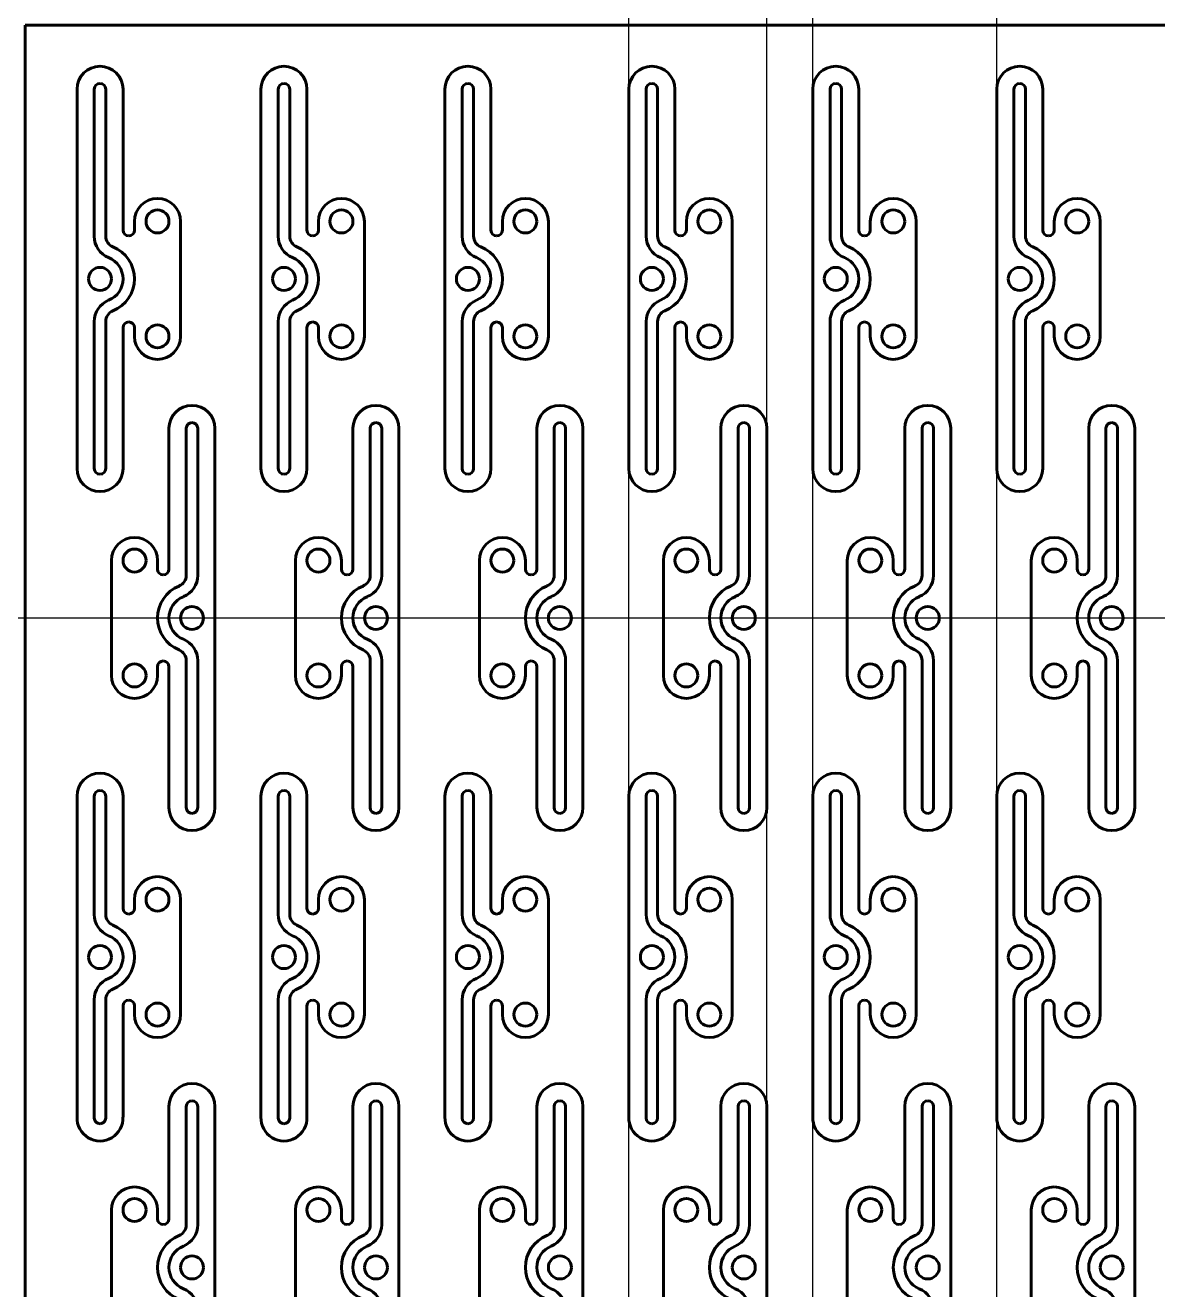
# Model space of a CAD drawing. Header units: millimetres. Extents: x -6 to 194, y -198 to 22.
# Drawn here: x -6.5 to 92, y -87.9 to 22.1 of the extents above; entities that cross this region are included whole.
import ezdxf

# ---------------------------------------------------------------- set-up
doc = ezdxf.new("R2010")
doc.units = ezdxf.units.MM
doc.linetypes.add('K5LT_BASIC', pattern=[0])

# ---------------------------------------------------------------- blocks, each defined once
blk = doc.blocks.new('U0')
at = {"color": 150, "linetype": 'K5LT_BASIC', "lineweight": 60, "true_color": 0x0080ff}
for p, q in [((193.5, 22.06), (-6.5, 22.06)), ((-6.5, 22.06), (-6.5, -197.94))]:
    blk.add_line(p, q, dxfattribs=at)
blk = doc.blocks.new('U2')
at = {"color": 150, "linetype": 'K5LT_BASIC', "lineweight": 60, "true_color": 0x0080ff}
for p, q in [((-2, 0), (-2, 16.5)), ((-0.5, 3.71), (-0.5, 16.5)), ((0.5, 16.5), (0.5, 3.71)), ((2, 16.5), (2, 4.24)), ((3, 4.24), (3, 5)), ((7, 5), (7, -5)), ((-2, 0), (-2, -16.5)), ((-0.5, -3.71), (-0.5, -16.5)), ((0.5, -16.5), (0.5, -3.71)), ((2, -16.5), (2, -4.24)), ((3, -5), (3, -4.24))]:
    blk.add_line(p, q, dxfattribs=at)
for centre in [(5, 5), (5, -5)]:
    blk.add_circle(centre, 1, dxfattribs=at)
for centre, radius, start, end in [((0, 16.5), 2, 0, 180), ((0, 16.5), 0.5, 90, 180), ((0, 16.5), 0.5, 0, 90), ((5, 5), 2, 0, 180), ((1.5, 3.71), 2, 180, 247.9757), ((1.5, 3.71), 1, 180, 247.9757), ((2.5, 4.24), 0.5, 180, 270), ((2.5, 4.24), 0.5, 270, 0), ((0, 0), 3, 292.0243, 67.9757), ((0, 0), 2, 0, 67.9757), ((0, 0), 1, 0, 180), ((0, 0), 1, 180, 0), ((0, 0), 2, 292.0243, 0), ((1.5, -3.71), 2, 112.0243, 180), ((1.5, -3.71), 1, 112.0243, 180), ((2.5, -4.24), 0.5, 90, 180), ((2.5, -4.24), 0.5, 0, 90), ((5, -5), 2, 180, 0), ((0, -16.5), 2, 180, 0), ((0, -16.5), 0.5, 180, 270), ((0, -16.5), 0.5, 270, 0)]:
    blk.add_arc(centre, radius, start, end, dxfattribs=at)
blk = doc.blocks.new('U3')
at = {"color": 150, "linetype": 'K5LT_BASIC', "lineweight": 60, "true_color": 0x0080ff}
for p, q in [((6, -13), (6, -25.26)), ((7.5, -13), (7.5, -25.79)), ((8.5, -25.79), (8.5, -13)), ((10, -29.5), (10, -13)), ((1, -24.5), (1, -34.5)), ((5, -25.26), (5, -24.5)), ((10, -29.5), (10, -46)), ((5, -34.5), (5, -33.74)), ((6, -46), (6, -33.74)), ((7.5, -46), (7.5, -33.21)), ((8.5, -33.21), (8.5, -46))]:
    blk.add_line(p, q, dxfattribs=at)
for centre in [(3, -24.5), (3, -34.5)]:
    blk.add_circle(centre, 1, dxfattribs=at)
for centre, radius, start, end in [((8, -13), 2, 0, 180), ((8, -13), 0.5, 90, 180), ((8, -13), 0.5, 0, 90), ((3, -24.5), 2, 0, 180), ((5.5, -25.26), 0.5, 180, 270), ((5.5, -25.26), 0.5, 270, 0), ((6.5, -25.79), 1, 292.0243, 0), ((6.5, -25.79), 2, 292.0243, 0), ((8, -29.5), 3, 112.0243, 247.9757), ((8, -29.5), 2, 112.0243, 180), ((8, -29.5), 1, 360, 180), ((8, -29.5), 2, 180, 247.9757), ((8, -29.5), 1, 180, 360), ((6.5, -33.21), 2, 0, 67.9757), ((6.5, -33.21), 1, 0, 67.9757), ((5.5, -33.74), 0.5, 90, 180), ((5.5, -33.74), 0.5, 0, 90), ((3, -34.5), 2, 180, 0), ((8, -46), 2, 180, 0), ((8, -46), 0.5, 180, 270), ((8, -46), 0.5, 270, 0)]:
    blk.add_arc(centre, radius, start, end, dxfattribs=at)
blk = doc.blocks.new('U4')
at = {"color": 150, "linetype": 'K5LT_BASIC', "lineweight": 60, "true_color": 0x0080ff}
for p, q in [((-2, -59), (-2, -45)), ((-0.5, -55.29), (-0.5, -45)), ((0.5, -45), (0.5, -55.29)), ((2, -45), (2, -54.76)), ((3, -54.76), (3, -54)), ((7, -54), (7, -64)), ((-2, -59), (-2, -72.92)), ((-0.5, -62.71), (-0.5, -73)), ((0.5, -73), (0.5, -62.71)), ((2, -72.92), (2, -63.24)), ((3, -64), (3, -63.24))]:
    blk.add_line(p, q, dxfattribs=at)
for centre in [(5, -54), (5, -64)]:
    blk.add_circle(centre, 1, dxfattribs=at)
for centre, radius, start, end in [((0, -45), 2, 0, 180), ((0, -45), 0.5, 90, 180), ((0, -45), 0.5, 0, 90), ((5, -54), 2, 90, 180), ((5, -54), 2, 0, 90), ((2.5, -54.76), 0.5, 180, 270), ((2.5, -54.76), 0.5, 270, 0), ((1.5, -55.29), 2, 180, 247.9757), ((1.5, -55.29), 1, 180, 247.9757), ((0, -59), 2, 0, 67.9757), ((0, -59), 3, 292.0243, 67.9757), ((0, -59), 1, 0, 180), ((0, -59), 1, 180, 0), ((0, -59), 2, 292.0243, 0), ((1.5, -62.71), 2, 112.0243, 180), ((1.5, -62.71), 1, 112.0243, 180), ((2.5, -63.24), 0.5, 90, 180), ((2.5, -63.24), 0.5, 0, 90), ((5, -64), 2, 180, 270), ((5, -64), 2, 270, 0), ((0, -73), 2, 177.6087, 2.3913), ((0, -73), 0.5, 180, 270), ((0, -73), 0.5, 270, 0)]:
    blk.add_arc(centre, radius, start, end, dxfattribs=at)
blk = doc.blocks.new('U5')
at = {"color": 150, "linetype": 'K5LT_BASIC', "lineweight": 60, "true_color": 0x0080ff}
for p, q in [((6, -72), (6, -81.77)), ((7.5, -72), (7.5, -82.29)), ((8.5, -82.29), (8.5, -72)), ((10, -86), (10, -72)), ((1, -81), (1, -91)), ((5, -81.77), (5, -81)), ((10, -86), (10, -99.92)), ((7.5, -100), (7.5, -89.71)), ((8.5, -89.71), (8.5, -100)), ((5, -91), (5, -90.24)), ((6, -99.92), (6, -90.24))]:
    blk.add_line(p, q, dxfattribs=at)
for centre in [(3, -81), (3, -91)]:
    blk.add_circle(centre, 1, dxfattribs=at)
for centre, radius, start, end in [((8, -72), 2, 0, 180), ((8, -72), 0.5, 90, 180), ((8, -72), 0.5, 0, 90), ((3, -81), 2, 90, 180), ((3, -81), 2, 0, 90), ((5.5, -81.77), 0.5, 180, 270), ((5.5, -81.77), 0.5, 270, 0), ((6.5, -82.29), 1, 292.0243, 0), ((6.5, -82.29), 2, 292.0243, 0), ((8, -86), 3, 112.0243, 247.9757), ((8, -86), 2, 112.0243, 180), ((8, -86), 1, 360, 180), ((8, -86), 2, 180, 247.9757), ((8, -86), 1, 180, 360), ((6.5, -89.71), 2, 0, 67.9757), ((6.5, -89.71), 1, 0, 67.9757), ((5.5, -90.24), 0.5, 90, 180), ((5.5, -90.24), 0.5, 0, 90), ((3, -91), 2, 180, 270), ((3, -91), 2, 270, 0), ((8, -100), 2, 177.6087, 2.3913), ((8, -100), 0.5, 180, 270), ((8, -100), 0.5, 270, 0)]:
    blk.add_arc(centre, radius, start, end, dxfattribs=at)
blk = doc.blocks.new('U1')
for name in ['U2', 'U3', 'U4', 'U5']:
    blk.add_blockref(name, (0, 0))
blk = doc.blocks.new('U11')
at = {"color": 150, "linetype": 'K5LT_BASIC', "lineweight": 60, "true_color": 0x0080ff}
for p, q in [((14, 0), (14, 16.5)), ((15.5, 3.71), (15.5, 16.5)), ((16.5, 16.5), (16.5, 3.71)), ((18, 16.5), (18, 4.24)), ((19, 4.24), (19, 5)), ((23, 5), (23, -5)), ((14, 0), (14, -16.5)), ((15.5, -3.71), (15.5, -16.5)), ((16.5, -16.5), (16.5, -3.71)), ((18, -16.5), (18, -4.24)), ((19, -5), (19, -4.24))]:
    blk.add_line(p, q, dxfattribs=at)
for centre in [(21, 5), (21, -5)]:
    blk.add_circle(centre, 1, dxfattribs=at)
for centre, radius, start, end in [((16, 16.5), 2, 0, 180), ((16, 16.5), 0.5, 90, 180), ((16, 16.5), 0.5, 0, 90), ((21, 5), 2, 0, 180), ((17.5, 3.71), 2, 180, 247.9757), ((17.5, 3.71), 1, 180, 247.9757), ((18.5, 4.24), 0.5, 180, 270), ((18.5, 4.24), 0.5, 270, 0), ((16, 0), 3, 292.0243, 67.9757), ((16, 0), 2, 0, 67.9757), ((16, 0), 1, 0, 180), ((16, 0), 1, 180, 0), ((16, 0), 2, 292.0243, 0), ((17.5, -3.71), 2, 112.0243, 180), ((17.5, -3.71), 1, 112.0243, 180), ((18.5, -4.24), 0.5, 90, 180), ((18.5, -4.24), 0.5, 0, 90), ((21, -5), 2, 180, 0), ((16, -16.5), 2, 180, 0), ((16, -16.5), 0.5, 180, 270), ((16, -16.5), 0.5, 270, 0)]:
    blk.add_arc(centre, radius, start, end, dxfattribs=at)
blk = doc.blocks.new('U12')
at = {"color": 150, "linetype": 'K5LT_BASIC', "lineweight": 60, "true_color": 0x0080ff}
for p, q in [((22, -13), (22, -25.26)), ((23.5, -13), (23.5, -25.79)), ((24.5, -25.79), (24.5, -13)), ((26, -29.5), (26, -13)), ((17, -24.5), (17, -34.5)), ((21, -25.26), (21, -24.5)), ((26, -29.5), (26, -46)), ((21, -34.5), (21, -33.74)), ((22, -46), (22, -33.74)), ((23.5, -46), (23.5, -33.21)), ((24.5, -33.21), (24.5, -46))]:
    blk.add_line(p, q, dxfattribs=at)
for centre in [(19, -24.5), (19, -34.5)]:
    blk.add_circle(centre, 1, dxfattribs=at)
for centre, radius, start, end in [((24, -13), 2, 0, 180), ((24, -13), 0.5, 90, 180), ((24, -13), 0.5, 0, 90), ((19, -24.5), 2, 0, 180), ((21.5, -25.26), 0.5, 180, 270), ((21.5, -25.26), 0.5, 270, 0), ((22.5, -25.79), 1, 292.0243, 0), ((22.5, -25.79), 2, 292.0243, 0), ((24, -29.5), 3, 112.0243, 247.9757), ((24, -29.5), 2, 112.0243, 180), ((24, -29.5), 1, 360, 180), ((24, -29.5), 2, 180, 247.9757), ((24, -29.5), 1, 180, 360), ((22.5, -33.21), 2, 0, 67.9757), ((22.5, -33.21), 1, 0, 67.9757), ((21.5, -33.74), 0.5, 90, 180), ((21.5, -33.74), 0.5, 0, 90), ((19, -34.5), 2, 180, 0), ((24, -46), 2, 180, 0), ((24, -46), 0.5, 180, 270), ((24, -46), 0.5, 270, 0)]:
    blk.add_arc(centre, radius, start, end, dxfattribs=at)
blk = doc.blocks.new('U13')
at = {"color": 150, "linetype": 'K5LT_BASIC', "lineweight": 60, "true_color": 0x0080ff}
for p, q in [((14, -59), (14, -45)), ((15.5, -55.29), (15.5, -45)), ((16.5, -45), (16.5, -55.29)), ((18, -45), (18, -54.76)), ((19, -54.76), (19, -54)), ((23, -54), (23, -64)), ((14, -59), (14, -72.92)), ((15.5, -62.71), (15.5, -73)), ((16.5, -73), (16.5, -62.71)), ((18, -72.92), (18, -63.24)), ((19, -64), (19, -63.24))]:
    blk.add_line(p, q, dxfattribs=at)
for centre in [(21, -54), (21, -64)]:
    blk.add_circle(centre, 1, dxfattribs=at)
for centre, radius, start, end in [((16, -45), 2, 0, 180), ((16, -45), 0.5, 90, 180), ((16, -45), 0.5, 0, 90), ((21, -54), 2, 90, 180), ((21, -54), 2, 0, 90), ((18.5, -54.76), 0.5, 180, 270), ((18.5, -54.76), 0.5, 270, 0), ((17.5, -55.29), 2, 180, 247.9757), ((17.5, -55.29), 1, 180, 247.9757), ((16, -59), 2, 0, 67.9757), ((16, -59), 3, 292.0243, 67.9757), ((16, -59), 1, 0, 180), ((16, -59), 1, 180, 0), ((16, -59), 2, 292.0243, 0), ((17.5, -62.71), 2, 112.0243, 180), ((17.5, -62.71), 1, 112.0243, 180), ((18.5, -63.24), 0.5, 90, 180), ((18.5, -63.24), 0.5, 0, 90), ((21, -64), 2, 180, 270), ((21, -64), 2, 270, 0), ((16, -73), 2, 177.6087, 2.3913), ((16, -73), 0.5, 180, 270), ((16, -73), 0.5, 270, 0)]:
    blk.add_arc(centre, radius, start, end, dxfattribs=at)
blk = doc.blocks.new('U14')
at = {"color": 150, "linetype": 'K5LT_BASIC', "lineweight": 60, "true_color": 0x0080ff}
for p, q in [((22, -72), (22, -81.77)), ((23.5, -72), (23.5, -82.29)), ((24.5, -82.29), (24.5, -72)), ((26, -86), (26, -72)), ((17, -81), (17, -91)), ((21, -81.77), (21, -81)), ((26, -86), (26, -99.92)), ((23.5, -100), (23.5, -89.71)), ((24.5, -89.71), (24.5, -100)), ((21, -91), (21, -90.24)), ((22, -99.92), (22, -90.24))]:
    blk.add_line(p, q, dxfattribs=at)
for centre in [(19, -81), (19, -91)]:
    blk.add_circle(centre, 1, dxfattribs=at)
for centre, radius, start, end in [((24, -72), 2, 0, 180), ((24, -72), 0.5, 90, 180), ((24, -72), 0.5, 0, 90), ((19, -81), 2, 90, 180), ((19, -81), 2, 0, 90), ((21.5, -81.77), 0.5, 180, 270), ((21.5, -81.77), 0.5, 270, 0), ((22.5, -82.29), 1, 292.0243, 0), ((22.5, -82.29), 2, 292.0243, 0), ((24, -86), 3, 112.0243, 247.9757), ((24, -86), 2, 112.0243, 180), ((24, -86), 1, 360, 180), ((24, -86), 2, 180, 247.9757), ((24, -86), 1, 180, 360), ((22.5, -89.71), 2, 0, 67.9757), ((22.5, -89.71), 1, 0, 67.9757), ((21.5, -90.24), 0.5, 90, 180), ((21.5, -90.24), 0.5, 0, 90), ((19, -91), 2, 180, 270), ((19, -91), 2, 270, 0), ((24, -100), 2, 177.6087, 2.3913), ((24, -100), 0.5, 180, 270), ((24, -100), 0.5, 270, 0)]:
    blk.add_arc(centre, radius, start, end, dxfattribs=at)
blk = doc.blocks.new('U10')
for name in ['U11', 'U12', 'U13', 'U14']:
    blk.add_blockref(name, (0, 0))
blk = doc.blocks.new('U20')
at = {"color": 150, "linetype": 'K5LT_BASIC', "lineweight": 60, "true_color": 0x0080ff}
for p, q in [((30, 0), (30, 16.5)), ((31.5, 3.71), (31.5, 16.5)), ((32.5, 16.5), (32.5, 3.71)), ((34, 16.5), (34, 4.24)), ((35, 4.24), (35, 5)), ((39, 5), (39, -5)), ((30, 0), (30, -16.5)), ((31.5, -3.71), (31.5, -16.5)), ((32.5, -16.5), (32.5, -3.71)), ((34, -16.5), (34, -4.24)), ((35, -5), (35, -4.24))]:
    blk.add_line(p, q, dxfattribs=at)
for centre in [(37, 5), (37, -5)]:
    blk.add_circle(centre, 1, dxfattribs=at)
for centre, radius, start, end in [((32, 16.5), 2, 0, 180), ((32, 16.5), 0.5, 90, 180), ((32, 16.5), 0.5, 0, 90), ((37, 5), 2, 0, 180), ((33.5, 3.71), 2, 180, 247.9757), ((33.5, 3.71), 1, 180, 247.9757), ((34.5, 4.24), 0.5, 180, 270), ((34.5, 4.24), 0.5, 270, 0), ((32, 0), 3, 292.0243, 67.9757), ((32, 0), 2, 0, 67.9757), ((32, 0), 1, 0, 180), ((32, 0), 1, 180, 0), ((32, 0), 2, 292.0243, 0), ((33.5, -3.71), 2, 112.0243, 180), ((33.5, -3.71), 1, 112.0243, 180), ((34.5, -4.24), 0.5, 90, 180), ((34.5, -4.24), 0.5, 0, 90), ((37, -5), 2, 180, 0), ((32, -16.5), 2, 180, 0), ((32, -16.5), 0.5, 180, 270), ((32, -16.5), 0.5, 270, 0)]:
    blk.add_arc(centre, radius, start, end, dxfattribs=at)
blk = doc.blocks.new('U21')
at = {"color": 150, "linetype": 'K5LT_BASIC', "lineweight": 60, "true_color": 0x0080ff}
for p, q in [((38, -13), (38, -25.26)), ((39.5, -13), (39.5, -25.79)), ((40.5, -25.79), (40.5, -13)), ((42, -29.5), (42, -13)), ((33, -24.5), (33, -34.5)), ((37, -25.26), (37, -24.5)), ((42, -29.5), (42, -46)), ((37, -34.5), (37, -33.74)), ((38, -46), (38, -33.74)), ((39.5, -46), (39.5, -33.21)), ((40.5, -33.21), (40.5, -46))]:
    blk.add_line(p, q, dxfattribs=at)
for centre in [(35, -24.5), (35, -34.5)]:
    blk.add_circle(centre, 1, dxfattribs=at)
for centre, radius, start, end in [((40, -13), 2, 0, 180), ((40, -13), 0.5, 90, 180), ((40, -13), 0.5, 0, 90), ((35, -24.5), 2, 0, 180), ((37.5, -25.26), 0.5, 180, 270), ((37.5, -25.26), 0.5, 270, 0), ((38.5, -25.79), 1, 292.0243, 0), ((38.5, -25.79), 2, 292.0243, 0), ((40, -29.5), 3, 112.0243, 247.9757), ((40, -29.5), 2, 112.0243, 180), ((40, -29.5), 1, 360, 180), ((40, -29.5), 2, 180, 247.9757), ((40, -29.5), 1, 180, 360), ((38.5, -33.21), 2, 0, 67.9757), ((38.5, -33.21), 1, 0, 67.9757), ((37.5, -33.74), 0.5, 90, 180), ((37.5, -33.74), 0.5, 0, 90), ((35, -34.5), 2, 180, 0), ((40, -46), 2, 180, 0), ((40, -46), 0.5, 180, 270), ((40, -46), 0.5, 270, 0)]:
    blk.add_arc(centre, radius, start, end, dxfattribs=at)
blk = doc.blocks.new('U22')
at = {"color": 150, "linetype": 'K5LT_BASIC', "lineweight": 60, "true_color": 0x0080ff}
for p, q in [((30, -59), (30, -45)), ((31.5, -55.29), (31.5, -45)), ((32.5, -45), (32.5, -55.29)), ((34, -45), (34, -54.76)), ((35, -54.76), (35, -54)), ((39, -54), (39, -64)), ((30, -59), (30, -72.92)), ((31.5, -62.71), (31.5, -73)), ((32.5, -73), (32.5, -62.71)), ((34, -72.92), (34, -63.24)), ((35, -64), (35, -63.24))]:
    blk.add_line(p, q, dxfattribs=at)
for centre in [(37, -54), (37, -64)]:
    blk.add_circle(centre, 1, dxfattribs=at)
for centre, radius, start, end in [((32, -45), 2, 0, 180), ((32, -45), 0.5, 90, 180), ((32, -45), 0.5, 0, 90), ((37, -54), 2, 90, 180), ((37, -54), 2, 0, 90), ((34.5, -54.76), 0.5, 180, 270), ((34.5, -54.76), 0.5, 270, 0), ((33.5, -55.29), 2, 180, 247.9757), ((33.5, -55.29), 1, 180, 247.9757), ((32, -59), 2, 0, 67.9757), ((32, -59), 3, 292.0243, 67.9757), ((32, -59), 1, 0, 180), ((32, -59), 1, 180, 0), ((32, -59), 2, 292.0243, 0), ((33.5, -62.71), 2, 112.0243, 180), ((33.5, -62.71), 1, 112.0243, 180), ((34.5, -63.24), 0.5, 90, 180), ((34.5, -63.24), 0.5, 0, 90), ((37, -64), 2, 180, 270), ((37, -64), 2, 270, 0), ((32, -73), 2, 177.6087, 2.3913), ((32, -73), 0.5, 180, 270), ((32, -73), 0.5, 270, 0)]:
    blk.add_arc(centre, radius, start, end, dxfattribs=at)
blk = doc.blocks.new('U23')
at = {"color": 150, "linetype": 'K5LT_BASIC', "lineweight": 60, "true_color": 0x0080ff}
for p, q in [((38, -72), (38, -81.77)), ((39.5, -72), (39.5, -82.29)), ((40.5, -82.29), (40.5, -72)), ((42, -86), (42, -72)), ((33, -81), (33, -91)), ((37, -81.77), (37, -81)), ((42, -86), (42, -99.92)), ((39.5, -100), (39.5, -89.71)), ((40.5, -89.71), (40.5, -100)), ((37, -91), (37, -90.24)), ((38, -99.92), (38, -90.24))]:
    blk.add_line(p, q, dxfattribs=at)
for centre in [(35, -81), (35, -91)]:
    blk.add_circle(centre, 1, dxfattribs=at)
for centre, radius, start, end in [((40, -72), 2, 0, 180), ((40, -72), 0.5, 90, 180), ((40, -72), 0.5, 0, 90), ((35, -81), 2, 90, 180), ((35, -81), 2, 0, 90), ((37.5, -81.77), 0.5, 180, 270), ((37.5, -81.77), 0.5, 270, 0), ((38.5, -82.29), 1, 292.0243, 0), ((38.5, -82.29), 2, 292.0243, 0), ((40, -86), 3, 112.0243, 247.9757), ((40, -86), 2, 112.0243, 180), ((40, -86), 1, 360, 180), ((40, -86), 2, 180, 247.9757), ((40, -86), 1, 180, 360), ((38.5, -89.71), 2, 0, 67.9757), ((38.5, -89.71), 1, 0, 67.9757), ((37.5, -90.24), 0.5, 90, 180), ((37.5, -90.24), 0.5, 0, 90), ((35, -91), 2, 180, 270), ((35, -91), 2, 270, 0), ((40, -100), 2, 177.6087, 2.3913), ((40, -100), 0.5, 180, 270), ((40, -100), 0.5, 270, 0)]:
    blk.add_arc(centre, radius, start, end, dxfattribs=at)
blk = doc.blocks.new('U19')
for name in ['U20', 'U21', 'U22', 'U23']:
    blk.add_blockref(name, (0, 0))
blk = doc.blocks.new('U29')
at = {"color": 150, "linetype": 'K5LT_BASIC', "lineweight": 60, "true_color": 0x0080ff}
for p, q in [((46, 0), (46, 16.5)), ((47.5, 3.71), (47.5, 16.5)), ((48.5, 16.5), (48.5, 3.71)), ((50, 16.5), (50, 4.24)), ((51, 4.24), (51, 5)), ((55, 5), (55, -5)), ((46, 0), (46, -16.5)), ((47.5, -3.71), (47.5, -16.5)), ((48.5, -16.5), (48.5, -3.71)), ((50, -16.5), (50, -4.24)), ((51, -5), (51, -4.24))]:
    blk.add_line(p, q, dxfattribs=at)
for centre in [(53, 5), (53, -5)]:
    blk.add_circle(centre, 1, dxfattribs=at)
for centre, radius, start, end in [((48, 16.5), 2, 0, 180), ((48, 16.5), 0.5, 90, 180), ((48, 16.5), 0.5, 0, 90), ((53, 5), 2, 0, 180), ((49.5, 3.71), 2, 180, 247.9757), ((49.5, 3.71), 1, 180, 247.9757), ((50.5, 4.24), 0.5, 180, 270), ((50.5, 4.24), 0.5, 270, 0), ((48, 0), 3, 292.0243, 67.9757), ((48, 0), 2, 0, 67.9757), ((48, 0), 1, 0, 180), ((48, 0), 1, 180, 0), ((48, 0), 2, 292.0243, 0), ((49.5, -3.71), 2, 112.0243, 180), ((49.5, -3.71), 1, 112.0243, 180), ((50.5, -4.24), 0.5, 90, 180), ((50.5, -4.24), 0.5, 0, 90), ((53, -5), 2, 180, 0), ((48, -16.5), 2, 180, 0), ((48, -16.5), 0.5, 180, 270), ((48, -16.5), 0.5, 270, 0)]:
    blk.add_arc(centre, radius, start, end, dxfattribs=at)
blk = doc.blocks.new('U30')
at = {"color": 150, "linetype": 'K5LT_BASIC', "lineweight": 60, "true_color": 0x0080ff}
for p, q in [((54, -13), (54, -25.26)), ((55.5, -13), (55.5, -25.79)), ((56.5, -25.79), (56.5, -13)), ((58, -29.5), (58, -13)), ((49, -24.5), (49, -34.5)), ((53, -25.26), (53, -24.5)), ((58, -29.5), (58, -46)), ((53, -34.5), (53, -33.74)), ((54, -46), (54, -33.74)), ((55.5, -46), (55.5, -33.21)), ((56.5, -33.21), (56.5, -46))]:
    blk.add_line(p, q, dxfattribs=at)
for centre in [(51, -24.5), (51, -34.5)]:
    blk.add_circle(centre, 1, dxfattribs=at)
for centre, radius, start, end in [((56, -13), 2, 0, 180), ((56, -13), 0.5, 90, 180), ((56, -13), 0.5, 0, 90), ((51, -24.5), 2, 0, 180), ((53.5, -25.26), 0.5, 180, 270), ((53.5, -25.26), 0.5, 270, 0), ((54.5, -25.79), 1, 292.0243, 0), ((54.5, -25.79), 2, 292.0243, 0), ((56, -29.5), 3, 112.0243, 247.9757), ((56, -29.5), 2, 112.0243, 180), ((56, -29.5), 1, 360, 180), ((56, -29.5), 2, 180, 247.9757), ((56, -29.5), 1, 180, 360), ((54.5, -33.21), 2, 0, 67.9757), ((54.5, -33.21), 1, 0, 67.9757), ((53.5, -33.74), 0.5, 90, 180), ((53.5, -33.74), 0.5, 0, 90), ((51, -34.5), 2, 180, 0), ((56, -46), 2, 180, 0), ((56, -46), 0.5, 180, 270), ((56, -46), 0.5, 270, 0)]:
    blk.add_arc(centre, radius, start, end, dxfattribs=at)
blk = doc.blocks.new('U31')
at = {"color": 150, "linetype": 'K5LT_BASIC', "lineweight": 60, "true_color": 0x0080ff}
for p, q in [((46, -59), (46, -45)), ((47.5, -55.29), (47.5, -45)), ((48.5, -45), (48.5, -55.29)), ((50, -45), (50, -54.76)), ((51, -54.76), (51, -54)), ((55, -54), (55, -64)), ((46, -59), (46, -72.92)), ((47.5, -62.71), (47.5, -73)), ((48.5, -73), (48.5, -62.71)), ((50, -72.92), (50, -63.24)), ((51, -64), (51, -63.24))]:
    blk.add_line(p, q, dxfattribs=at)
for centre in [(53, -54), (53, -64)]:
    blk.add_circle(centre, 1, dxfattribs=at)
for centre, radius, start, end in [((48, -45), 2, 0, 180), ((48, -45), 0.5, 90, 180), ((48, -45), 0.5, 0, 90), ((53, -54), 2, 90, 180), ((53, -54), 2, 0, 90), ((50.5, -54.76), 0.5, 180, 270), ((50.5, -54.76), 0.5, 270, 0), ((49.5, -55.29), 2, 180, 247.9757), ((49.5, -55.29), 1, 180, 247.9757), ((48, -59), 2, 0, 67.9757), ((48, -59), 3, 292.0243, 67.9757), ((48, -59), 1, 0, 180), ((48, -59), 1, 180, 0), ((48, -59), 2, 292.0243, 0), ((49.5, -62.71), 2, 112.0243, 180), ((49.5, -62.71), 1, 112.0243, 180), ((50.5, -63.24), 0.5, 90, 180), ((50.5, -63.24), 0.5, 0, 90), ((53, -64), 2, 180, 270), ((53, -64), 2, 270, 0), ((48, -73), 2, 177.6087, 2.3913), ((48, -73), 0.5, 180, 270), ((48, -73), 0.5, 270, 0)]:
    blk.add_arc(centre, radius, start, end, dxfattribs=at)
blk = doc.blocks.new('U32')
at = {"color": 150, "linetype": 'K5LT_BASIC', "lineweight": 60, "true_color": 0x0080ff}
for p, q in [((54, -72), (54, -81.77)), ((55.5, -72), (55.5, -82.29)), ((56.5, -82.29), (56.5, -72)), ((58, -86), (58, -72)), ((49, -81), (49, -91)), ((53, -81.77), (53, -81)), ((58, -86), (58, -99.92)), ((55.5, -100), (55.5, -89.71)), ((56.5, -89.71), (56.5, -100)), ((53, -91), (53, -90.24)), ((54, -99.92), (54, -90.24))]:
    blk.add_line(p, q, dxfattribs=at)
for centre in [(51, -81), (51, -91)]:
    blk.add_circle(centre, 1, dxfattribs=at)
for centre, radius, start, end in [((56, -72), 2, 0, 180), ((56, -72), 0.5, 90, 180), ((56, -72), 0.5, 0, 90), ((51, -81), 2, 90, 180), ((51, -81), 2, 0, 90), ((53.5, -81.77), 0.5, 180, 270), ((53.5, -81.77), 0.5, 270, 0), ((54.5, -82.29), 1, 292.0243, 0), ((54.5, -82.29), 2, 292.0243, 0), ((56, -86), 3, 112.0243, 247.9757), ((56, -86), 2, 112.0243, 180), ((56, -86), 1, 360, 180), ((56, -86), 2, 180, 247.9757), ((56, -86), 1, 180, 360), ((54.5, -89.71), 2, 0, 67.9757), ((54.5, -89.71), 1, 0, 67.9757), ((53.5, -90.24), 0.5, 90, 180), ((53.5, -90.24), 0.5, 0, 90), ((51, -91), 2, 180, 270), ((51, -91), 2, 270, 0), ((56, -100), 2, 177.6087, 2.3913), ((56, -100), 0.5, 180, 270), ((56, -100), 0.5, 270, 0)]:
    blk.add_arc(centre, radius, start, end, dxfattribs=at)
blk = doc.blocks.new('U28')
for name in ['U29', 'U30', 'U31', 'U32']:
    blk.add_blockref(name, (0, 0))
blk = doc.blocks.new('U38')
at = {"color": 150, "linetype": 'K5LT_BASIC', "lineweight": 60, "true_color": 0x0080ff}
for p, q in [((62, 0), (62, 16.5)), ((63.5, 3.71), (63.5, 16.5)), ((64.5, 16.5), (64.5, 3.71)), ((66, 16.5), (66, 4.24)), ((67, 4.24), (67, 5)), ((71, 5), (71, -5)), ((62, 0), (62, -16.5)), ((63.5, -3.71), (63.5, -16.5)), ((64.5, -16.5), (64.5, -3.71)), ((66, -16.5), (66, -4.24)), ((67, -5), (67, -4.24))]:
    blk.add_line(p, q, dxfattribs=at)
for centre in [(69, 5), (69, -5)]:
    blk.add_circle(centre, 1, dxfattribs=at)
for centre, radius, start, end in [((64, 16.5), 2, 0, 180), ((64, 16.5), 0.5, 90, 180), ((64, 16.5), 0.5, 0, 90), ((69, 5), 2, 0, 180), ((65.5, 3.71), 2, 180, 247.9757), ((65.5, 3.71), 1, 180, 247.9757), ((66.5, 4.24), 0.5, 180, 270), ((66.5, 4.24), 0.5, 270, 0), ((64, 0), 3, 292.0243, 67.9757), ((64, 0), 2, 0, 67.9757), ((64, 0), 1, 0, 180), ((64, 0), 1, 180, 0), ((64, 0), 2, 292.0243, 0), ((65.5, -3.71), 2, 112.0243, 180), ((65.5, -3.71), 1, 112.0243, 180), ((66.5, -4.24), 0.5, 90, 180), ((66.5, -4.24), 0.5, 0, 90), ((69, -5), 2, 180, 0), ((64, -16.5), 2, 180, 0), ((64, -16.5), 0.5, 180, 270), ((64, -16.5), 0.5, 270, 0)]:
    blk.add_arc(centre, radius, start, end, dxfattribs=at)
blk = doc.blocks.new('U39')
at = {"color": 150, "linetype": 'K5LT_BASIC', "lineweight": 60, "true_color": 0x0080ff}
for p, q in [((70, -13), (70, -25.26)), ((71.5, -13), (71.5, -25.79)), ((72.5, -25.79), (72.5, -13)), ((74, -29.5), (74, -13)), ((65, -24.5), (65, -34.5)), ((69, -25.26), (69, -24.5)), ((74, -29.5), (74, -46)), ((69, -34.5), (69, -33.74)), ((70, -46), (70, -33.74)), ((71.5, -46), (71.5, -33.21)), ((72.5, -33.21), (72.5, -46))]:
    blk.add_line(p, q, dxfattribs=at)
for centre in [(67, -24.5), (67, -34.5)]:
    blk.add_circle(centre, 1, dxfattribs=at)
for centre, radius, start, end in [((72, -13), 2, 0, 180), ((72, -13), 0.5, 90, 180), ((72, -13), 0.5, 0, 90), ((67, -24.5), 2, 0, 180), ((69.5, -25.26), 0.5, 180, 270), ((69.5, -25.26), 0.5, 270, 0), ((70.5, -25.79), 1, 292.0243, 0), ((70.5, -25.79), 2, 292.0243, 0), ((72, -29.5), 3, 112.0243, 247.9757), ((72, -29.5), 2, 112.0243, 180), ((72, -29.5), 1, 360, 180), ((72, -29.5), 2, 180, 247.9757), ((72, -29.5), 1, 180, 360), ((70.5, -33.21), 2, 0, 67.9757), ((70.5, -33.21), 1, 0, 67.9757), ((69.5, -33.74), 0.5, 90, 180), ((69.5, -33.74), 0.5, 0, 90), ((67, -34.5), 2, 180, 0), ((72, -46), 2, 180, 0), ((72, -46), 0.5, 180, 270), ((72, -46), 0.5, 270, 0)]:
    blk.add_arc(centre, radius, start, end, dxfattribs=at)
blk = doc.blocks.new('U40')
at = {"color": 150, "linetype": 'K5LT_BASIC', "lineweight": 60, "true_color": 0x0080ff}
for p, q in [((62, -59), (62, -45)), ((63.5, -55.29), (63.5, -45)), ((64.5, -45), (64.5, -55.29)), ((66, -45), (66, -54.76)), ((67, -54.76), (67, -54)), ((71, -54), (71, -64)), ((62, -59), (62, -72.92)), ((63.5, -62.71), (63.5, -73)), ((64.5, -73), (64.5, -62.71)), ((66, -72.92), (66, -63.24)), ((67, -64), (67, -63.24))]:
    blk.add_line(p, q, dxfattribs=at)
for centre in [(69, -54), (69, -64)]:
    blk.add_circle(centre, 1, dxfattribs=at)
for centre, radius, start, end in [((64, -45), 2, 0, 180), ((64, -45), 0.5, 90, 180), ((64, -45), 0.5, 0, 90), ((69, -54), 2, 90, 180), ((69, -54), 2, 0, 90), ((66.5, -54.76), 0.5, 180, 270), ((66.5, -54.76), 0.5, 270, 0), ((65.5, -55.29), 2, 180, 247.9757), ((65.5, -55.29), 1, 180, 247.9757), ((64, -59), 2, 0, 67.9757), ((64, -59), 3, 292.0243, 67.9757), ((64, -59), 1, 0, 180), ((64, -59), 1, 180, 0), ((64, -59), 2, 292.0243, 0), ((65.5, -62.71), 2, 112.0243, 180), ((65.5, -62.71), 1, 112.0243, 180), ((66.5, -63.24), 0.5, 90, 180), ((66.5, -63.24), 0.5, 0, 90), ((69, -64), 2, 180, 270), ((69, -64), 2, 270, 0), ((64, -73), 2, 177.6087, 2.3913), ((64, -73), 0.5, 180, 270), ((64, -73), 0.5, 270, 0)]:
    blk.add_arc(centre, radius, start, end, dxfattribs=at)
blk = doc.blocks.new('U41')
at = {"color": 150, "linetype": 'K5LT_BASIC', "lineweight": 60, "true_color": 0x0080ff}
for p, q in [((70, -72), (70, -81.77)), ((71.5, -72), (71.5, -82.29)), ((72.5, -82.29), (72.5, -72)), ((74, -86), (74, -72)), ((65, -81), (65, -91)), ((69, -81.77), (69, -81)), ((74, -86), (74, -99.92)), ((71.5, -100), (71.5, -89.71)), ((72.5, -89.71), (72.5, -100)), ((69, -91), (69, -90.24)), ((70, -99.92), (70, -90.24))]:
    blk.add_line(p, q, dxfattribs=at)
for centre in [(67, -81), (67, -91)]:
    blk.add_circle(centre, 1, dxfattribs=at)
for centre, radius, start, end in [((72, -72), 2, 0, 180), ((72, -72), 0.5, 90, 180), ((72, -72), 0.5, 0, 90), ((67, -81), 2, 90, 180), ((67, -81), 2, 0, 90), ((69.5, -81.77), 0.5, 180, 270), ((69.5, -81.77), 0.5, 270, 0), ((70.5, -82.29), 1, 292.0243, 0), ((70.5, -82.29), 2, 292.0243, 0), ((72, -86), 3, 112.0243, 247.9757), ((72, -86), 2, 112.0243, 180), ((72, -86), 1, 360, 180), ((72, -86), 2, 180, 247.9757), ((72, -86), 1, 180, 360), ((70.5, -89.71), 2, 0, 67.9757), ((70.5, -89.71), 1, 0, 67.9757), ((69.5, -90.24), 0.5, 90, 180), ((69.5, -90.24), 0.5, 0, 90), ((67, -91), 2, 180, 270), ((67, -91), 2, 270, 0), ((72, -100), 2, 177.6087, 2.3913), ((72, -100), 0.5, 180, 270), ((72, -100), 0.5, 270, 0)]:
    blk.add_arc(centre, radius, start, end, dxfattribs=at)
blk = doc.blocks.new('U37')
for name in ['U38', 'U39', 'U40', 'U41']:
    blk.add_blockref(name, (0, 0))
blk = doc.blocks.new('U47')
at = {"color": 150, "linetype": 'K5LT_BASIC', "lineweight": 60, "true_color": 0x0080ff}
for p, q in [((78, 0), (78, 16.5)), ((79.5, 3.71), (79.5, 16.5)), ((80.5, 16.5), (80.5, 3.71)), ((82, 16.5), (82, 4.24)), ((83, 4.24), (83, 5)), ((87, 5), (87, -5)), ((78, 0), (78, -16.5)), ((79.5, -3.71), (79.5, -16.5)), ((80.5, -16.5), (80.5, -3.71)), ((82, -16.5), (82, -4.24)), ((83, -5), (83, -4.24))]:
    blk.add_line(p, q, dxfattribs=at)
for centre in [(85, 5), (85, -5)]:
    blk.add_circle(centre, 1, dxfattribs=at)
for centre, radius, start, end in [((80, 16.5), 2, 0, 180), ((80, 16.5), 0.5, 90, 180), ((80, 16.5), 0.5, 0, 90), ((85, 5), 2, 0, 180), ((81.5, 3.71), 2, 180, 247.9757), ((81.5, 3.71), 1, 180, 247.9757), ((82.5, 4.24), 0.5, 180, 270), ((82.5, 4.24), 0.5, 270, 0), ((80, 0), 3, 292.0243, 67.9757), ((80, 0), 2, 0, 67.9757), ((80, 0), 1, 0, 180), ((80, 0), 1, 180, 0), ((80, 0), 2, 292.0243, 0), ((81.5, -3.71), 2, 112.0243, 180), ((81.5, -3.71), 1, 112.0243, 180), ((82.5, -4.24), 0.5, 90, 180), ((82.5, -4.24), 0.5, 0, 90), ((85, -5), 2, 180, 0), ((80, -16.5), 2, 180, 0), ((80, -16.5), 0.5, 180, 270), ((80, -16.5), 0.5, 270, 0)]:
    blk.add_arc(centre, radius, start, end, dxfattribs=at)
blk = doc.blocks.new('U48')
at = {"color": 150, "linetype": 'K5LT_BASIC', "lineweight": 60, "true_color": 0x0080ff}
for p, q in [((86, -13), (86, -25.26)), ((87.5, -13), (87.5, -25.79)), ((88.5, -25.79), (88.5, -13)), ((90, -29.5), (90, -13)), ((81, -24.5), (81, -34.5)), ((85, -25.26), (85, -24.5)), ((90, -29.5), (90, -46)), ((85, -34.5), (85, -33.74)), ((86, -46), (86, -33.74)), ((87.5, -46), (87.5, -33.21)), ((88.5, -33.21), (88.5, -46))]:
    blk.add_line(p, q, dxfattribs=at)
for centre in [(83, -24.5), (83, -34.5)]:
    blk.add_circle(centre, 1, dxfattribs=at)
for centre, radius, start, end in [((88, -13), 2, 0, 180), ((88, -13), 0.5, 90, 180), ((88, -13), 0.5, 0, 90), ((83, -24.5), 2, 0, 180), ((85.5, -25.26), 0.5, 180, 270), ((85.5, -25.26), 0.5, 270, 0), ((86.5, -25.79), 1, 292.0243, 0), ((86.5, -25.79), 2, 292.0243, 0), ((88, -29.5), 3, 112.0243, 247.9757), ((88, -29.5), 2, 112.0243, 180), ((88, -29.5), 1, 360, 180), ((88, -29.5), 2, 180, 247.9757), ((88, -29.5), 1, 180, 360), ((86.5, -33.21), 2, 0, 67.9757), ((86.5, -33.21), 1, 0, 67.9757), ((85.5, -33.74), 0.5, 90, 180), ((85.5, -33.74), 0.5, 0, 90), ((83, -34.5), 2, 180, 0), ((88, -46), 2, 180, 0), ((88, -46), 0.5, 180, 270), ((88, -46), 0.5, 270, 0)]:
    blk.add_arc(centre, radius, start, end, dxfattribs=at)
blk = doc.blocks.new('U49')
at = {"color": 150, "linetype": 'K5LT_BASIC', "lineweight": 60, "true_color": 0x0080ff}
for p, q in [((78, -59), (78, -45)), ((79.5, -55.29), (79.5, -45)), ((80.5, -45), (80.5, -55.29)), ((82, -45), (82, -54.76)), ((83, -54.76), (83, -54)), ((87, -54), (87, -64)), ((78, -59), (78, -72.92)), ((79.5, -62.71), (79.5, -73)), ((80.5, -73), (80.5, -62.71)), ((82, -72.92), (82, -63.24)), ((83, -64), (83, -63.24))]:
    blk.add_line(p, q, dxfattribs=at)
for centre in [(85, -54), (85, -64)]:
    blk.add_circle(centre, 1, dxfattribs=at)
for centre, radius, start, end in [((80, -45), 2, 0, 180), ((80, -45), 0.5, 90, 180), ((80, -45), 0.5, 0, 90), ((85, -54), 2, 90, 180), ((85, -54), 2, 0, 90), ((82.5, -54.76), 0.5, 180, 270), ((82.5, -54.76), 0.5, 270, 0), ((81.5, -55.29), 2, 180, 247.9757), ((81.5, -55.29), 1, 180, 247.9757), ((80, -59), 2, 0, 67.9757), ((80, -59), 3, 292.0243, 67.9757), ((80, -59), 1, 0, 180), ((80, -59), 1, 180, 0), ((80, -59), 2, 292.0243, 0), ((81.5, -62.71), 2, 112.0243, 180), ((81.5, -62.71), 1, 112.0243, 180), ((82.5, -63.24), 0.5, 90, 180), ((82.5, -63.24), 0.5, 0, 90), ((85, -64), 2, 180, 270), ((85, -64), 2, 270, 0), ((80, -73), 2, 177.6087, 2.3913), ((80, -73), 0.5, 180, 270), ((80, -73), 0.5, 270, 0)]:
    blk.add_arc(centre, radius, start, end, dxfattribs=at)
blk = doc.blocks.new('U50')
at = {"color": 150, "linetype": 'K5LT_BASIC', "lineweight": 60, "true_color": 0x0080ff}
for p, q in [((86, -72), (86, -81.77)), ((87.5, -72), (87.5, -82.29)), ((88.5, -82.29), (88.5, -72)), ((90, -86), (90, -72)), ((81, -81), (81, -91)), ((85, -81.77), (85, -81)), ((90, -86), (90, -99.92)), ((87.5, -100), (87.5, -89.71)), ((88.5, -89.71), (88.5, -100)), ((85, -91), (85, -90.24)), ((86, -99.92), (86, -90.24))]:
    blk.add_line(p, q, dxfattribs=at)
for centre in [(83, -81), (83, -91)]:
    blk.add_circle(centre, 1, dxfattribs=at)
for centre, radius, start, end in [((88, -72), 2, 0, 180), ((88, -72), 0.5, 90, 180), ((88, -72), 0.5, 0, 90), ((83, -81), 2, 90, 180), ((83, -81), 2, 0, 90), ((85.5, -81.77), 0.5, 180, 270), ((85.5, -81.77), 0.5, 270, 0), ((86.5, -82.29), 1, 292.0243, 0), ((86.5, -82.29), 2, 292.0243, 0), ((88, -86), 3, 112.0243, 247.9757), ((88, -86), 2, 112.0243, 180), ((88, -86), 1, 360, 180), ((88, -86), 2, 180, 247.9757), ((88, -86), 1, 180, 360), ((86.5, -89.71), 2, 0, 67.9757), ((86.5, -89.71), 1, 0, 67.9757), ((85.5, -90.24), 0.5, 90, 180), ((85.5, -90.24), 0.5, 0, 90), ((83, -91), 2, 180, 270), ((83, -91), 2, 270, 0), ((88, -100), 2, 177.6087, 2.3913), ((88, -100), 0.5, 180, 270), ((88, -100), 0.5, 270, 0)]:
    blk.add_arc(centre, radius, start, end, dxfattribs=at)
blk = doc.blocks.new('U46')
for name in ['U47', 'U48', 'U49', 'U50']:
    blk.add_blockref(name, (0, 0))

msp = doc.modelspace()

# ---------------------------------------------------------------- linework, layer by layer
at = {"color": 232, "true_color": 0xc52b79}
for p, direction in [((46, -6.81), (0, 1)), ((58, -37.75), (0, 1)), ((62, -5), (0, 1)), ((78, -5), (0, 1)), ((56, -29.5), (1, 0))]:
    msp.add_xline(p, direction, dxfattribs=at)

# ---------------------------------------------------------------- block references
for name in ['U0', 'U1', 'U10', 'U19', 'U28', 'U37', 'U46']:
    msp.add_blockref(name, (0, 0))

doc.saveas('drawing.dxf')
